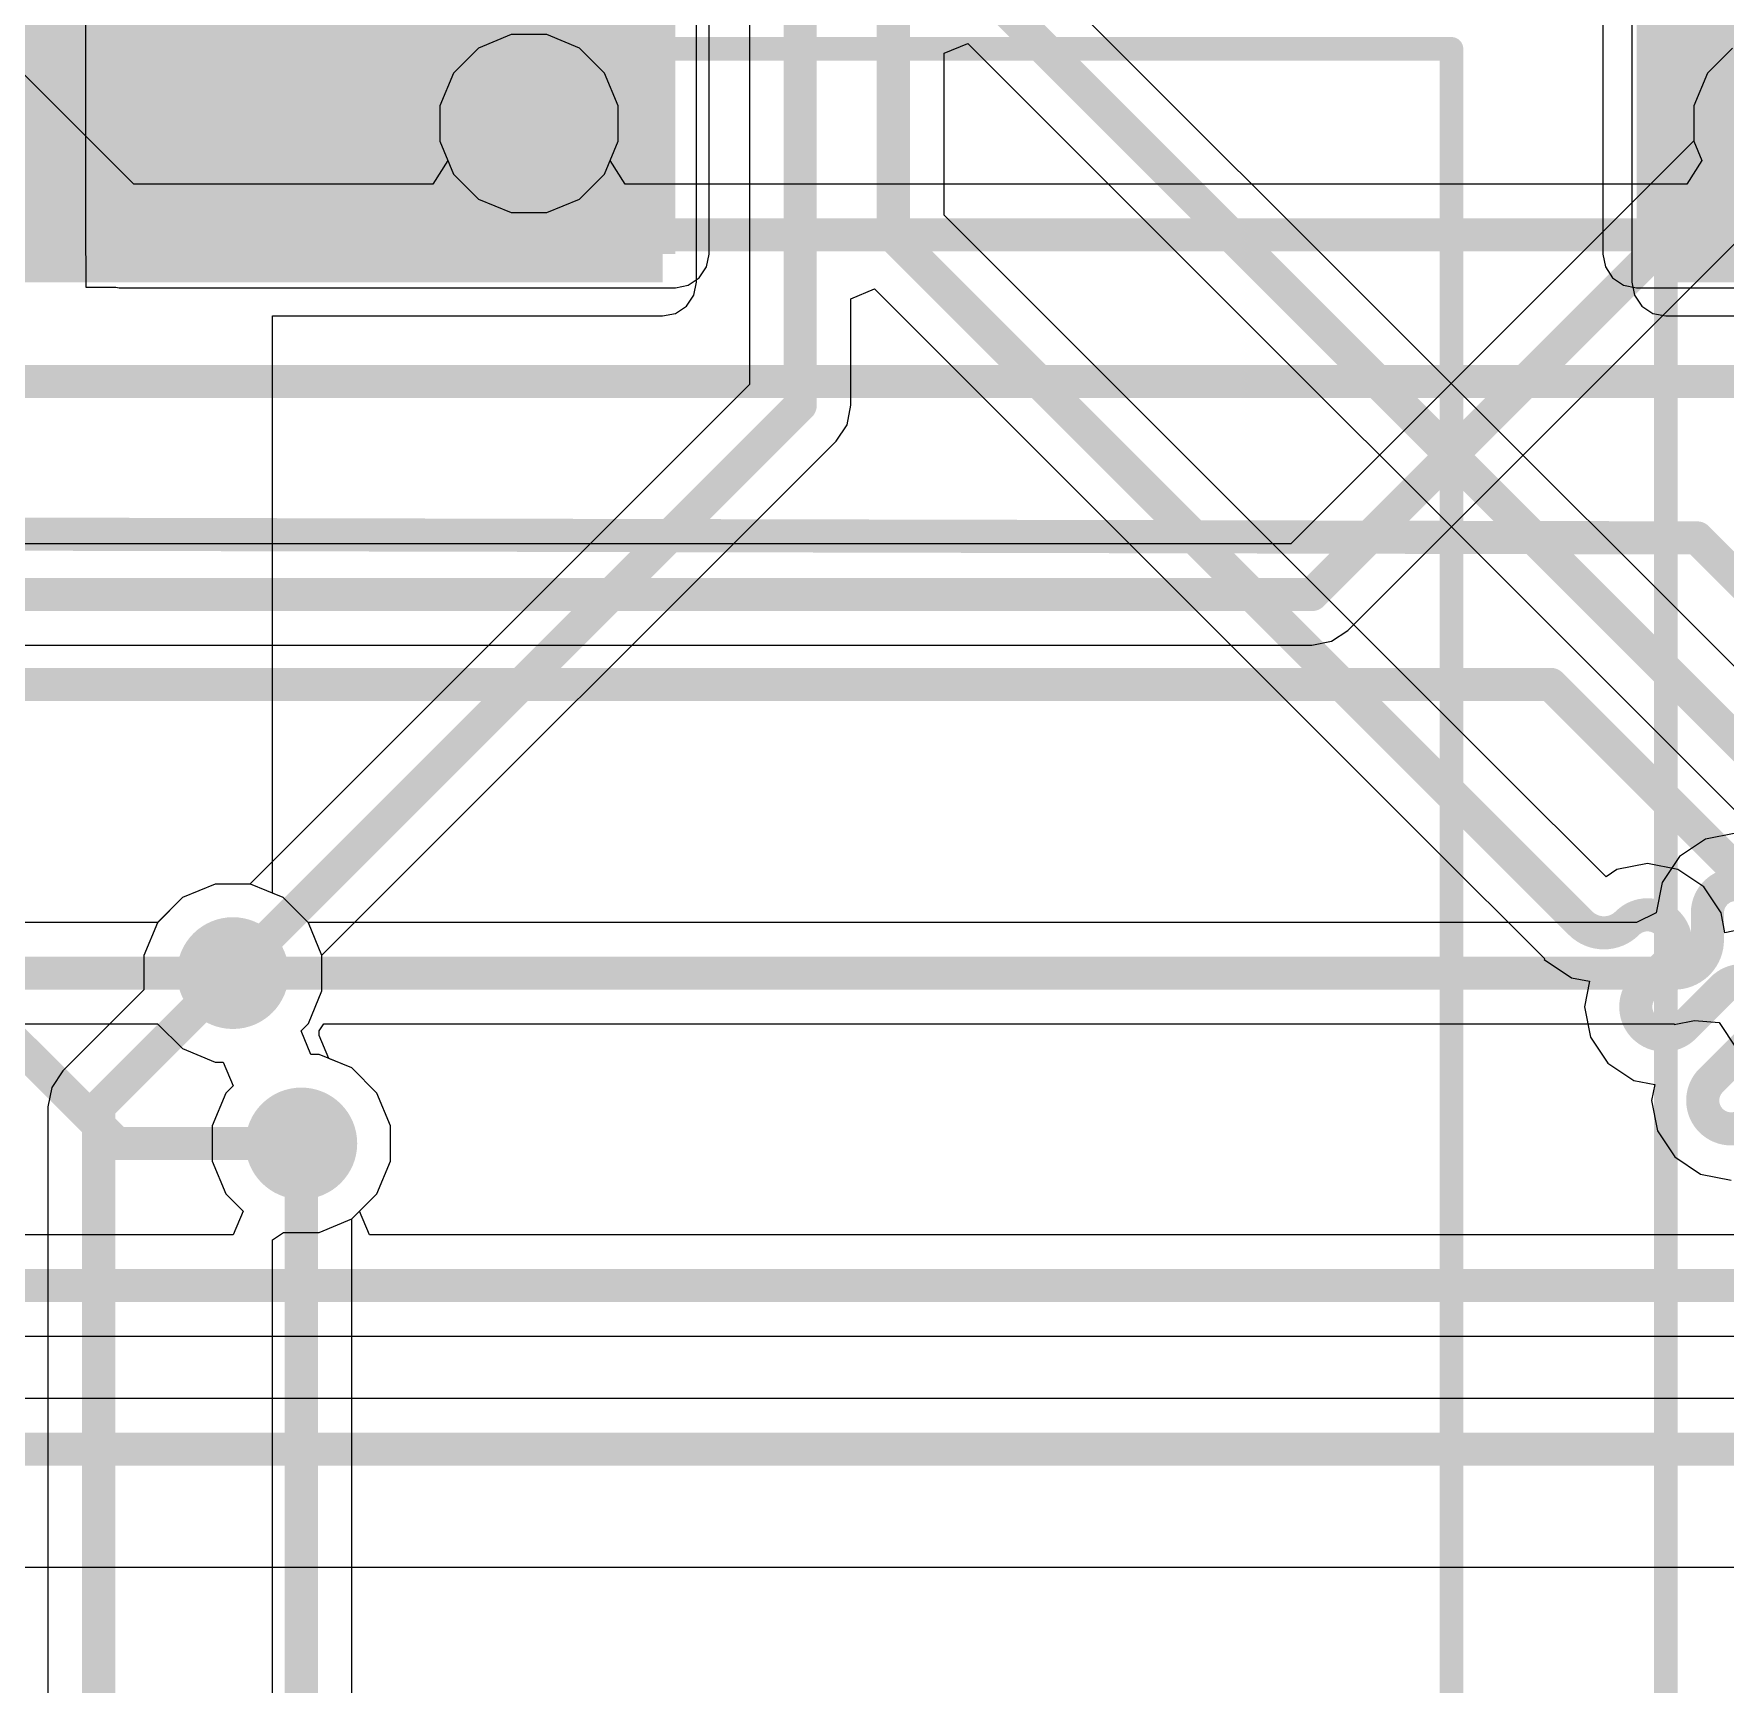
# Model space of a CAD drawing. Header units: inches. Extents: x -3 to 128, y -12 to 41.
# Drawn here: x 99.43 to 108.5, y -1.47 to 7.39 of the extents above; entities that cross this region are included whole.
import ezdxf

# ---------------------------------------------------------------- set-up
doc = ezdxf.new("R2010")
doc.units = ezdxf.units.IN
for name, color, linetype in [('Bottom Layer', 5, 'Continuous'), ('Layer 1', 16, 'Continuous'), ('Layer 2', 76, 'Continuous'), ('Top Layer', 1, 'Continuous'), ('Top Overlay', 2, 'Continuous'), ('Top Paste', 8, 'Continuous'), ('Top Solder', 216, 'Continuous'), ('Via Holes', 16, 'Continuous')]:
    doc.layers.add(name, color=color, linetype=linetype)

msp = doc.modelspace()

# ---------------------------------------------------------------- hatches: boundary and pattern name
at = {"layer": 'Bottom Layer'}
h = msp.add_hatch(color=5, dxfattribs=at)
edge = h.paths.add_edge_path()
edge.add_arc((102.0845431, 6.908269139999999), 0.2999994, 0, 360)
h = msp.add_hatch(color=5, dxfattribs=at)
edge = h.paths.add_edge_path()
edge.add_arc((100.49540734, 2.34874054), 0.2999994, 0, 360)
h = msp.add_hatch(color=5, dxfattribs=at)
edge = h.paths.add_edge_path()
edge.add_arc((100.86269642, 1.43434054), 0.2999994, 0, 360)
at = {"layer": 'Layer 1'}
h = msp.add_hatch(color=16, dxfattribs=at)
edge = h.paths.add_edge_path()
edge.add_arc((102.0845431, 6.908269139999999), 0.2999994, 0, 360)
h = msp.add_hatch(color=16, dxfattribs=at)
edge = h.paths.add_edge_path()
edge.add_arc((100.49540734, 2.34874054), 0.2999994, 0, 360)
h = msp.add_hatch(color=16, dxfattribs=at)
edge = h.paths.add_edge_path()
edge.add_arc((100.86269642, 1.43434054), 0.2999994, 0, 360)
at = {"layer": 'Layer 2'}
for points in [[(93.15672504, 6.05714054), (102.80147588, 6.05714054), (102.80147588, 7.50494054), (93.15672504, 7.50494054)], [(108.18514558, 6.05714054), (117.82989642, 6.05714054), (117.82989642, 7.50494054), (108.18514558, 7.50494054)]]:
    msp.add_hatch(color=76, dxfattribs=at).paths.add_polyline_path(points)
h = msp.add_hatch(color=76, dxfattribs=at)
edge = h.paths.add_edge_path()
edge.add_arc((102.0845431, 6.908269139999999), 0.2999994, 0, 360)
h = msp.add_hatch(color=76, dxfattribs=at)
edge = h.paths.add_edge_path()
edge.add_arc((100.49540734, 2.34874054), 0.2999994, 0, 360)
h = msp.add_hatch(color=76, dxfattribs=at)
edge = h.paths.add_edge_path()
edge.add_arc((100.86269642, 1.43434054), 0.2999994, 0, 360)
at = {"layer": 'Top Layer'}
for points in [[(99.89012279999999, 6.20827054), (101.17349844, 6.20827054), (101.17349844, 8.659695659999999), (99.89012279999999, 8.659695659999999)], [(102.87014986, 7.608267739999999), (99.8850301, 7.608267739999999), (99.8850301, 6.20827054), (102.87014986, 6.20827054)], [(99.8850301, 6.20827054), (101.6850265, 6.20827054), (101.6850265, 7.608267739999999), (99.8850301, 7.608267739999999)], [(99.8850301, 7.608267739999999), (101.6850265, 7.608267739999999), (101.6850265, 6.20827054), (99.8850301, 6.20827054)], [(108.02833868, 6.20827054), (111.01345844, 6.20827054), (111.01345844, 7.608267739999999), (108.02833868, 7.608267739999999)]]:
    msp.add_hatch(color=1, dxfattribs=at).paths.add_polyline_path(points)
h = msp.add_hatch(color=1, dxfattribs=at)
edge = h.paths.add_edge_path()
edge.add_arc((102.0845431, 6.908269139999999), 0.2999994, 0, 360)
h = msp.add_hatch(color=1, dxfattribs=at)
edge = h.paths.add_edge_path()
edge.add_arc((100.49540734, 2.34874054), 0.2999994, 0, 360)
h = msp.add_hatch(color=1, dxfattribs=at)
edge = h.paths.add_edge_path()
edge.add_arc((100.86269642, 1.43434054), 0.2999994, 0, 360)
at = {"layer": 'Top Paste'}
msp.add_hatch(color=8, dxfattribs=at).paths.add_polyline_path([(99.8850301, 7.608267739999999), (101.6850265, 7.608267739999999), (101.6850265, 6.20827054), (99.8850301, 6.20827054)])
at = {"layer": 'Top Solder'}
msp.add_hatch(color=216, dxfattribs=at).paths.add_polyline_path([(99.83503019999999, 7.65826764), (101.7350264, 7.65826764), (101.7350264, 6.15827064), (99.83503019999999, 6.15827064)])
at = {"layer": 'Via Holes'}
h = msp.add_hatch(color=7, dxfattribs=at)
edge = h.paths.add_edge_path()
edge.add_arc((102.0845431, 6.908269139999999), 0.1499997, 0, 360)
h = msp.add_hatch(color=7, dxfattribs=at)
edge = h.paths.add_edge_path()
edge.add_arc((100.49540734, 2.34874054), 0.1499997, 0, 360)
h = msp.add_hatch(color=7, dxfattribs=at)
edge = h.paths.add_edge_path()
edge.add_arc((100.86269642, 1.43434054), 0.1499997, 0, 360)

# ---------------------------------------------------------------- linework, layer by layer
at = {"layer": 'Bottom Layer'}
for p, q in [((99.96336116, 6.58306024), (96.81204666, 9.73437474)), ((101.98950392, 7.386068539999999), (101.81389086, 7.31332802)), ((102.17958228, 7.386068539999999), (101.98950392, 7.386068539999999)), ((102.35519534, 7.31332802), (102.17958228, 7.386068539999999)), ((101.81389086, 7.31332802), (101.67948422, 7.17892138)), ((102.48960198, 7.17892138), (102.35519534, 7.31332802)), ((108.5432932, 7.31332802), (108.40888656, 7.17892138)), ((101.67948422, 7.17892138), (101.6067437, 7.003308319999999)), ((102.5623425, 7.003308319999999), (102.48960198, 7.17892138)), ((108.40888656, 7.17892138), (108.33614604, 7.003308319999999)), ((101.6067437, 7.003308319999999), (101.6067437, 6.81322996)), ((102.5623425, 6.81322996), (102.5623425, 7.003308319999999)), ((108.33614604, 7.003308319999999), (108.33614604, 6.81322996)), ((101.6067437, 6.81322996), (101.64947666, 6.71006278)), ((102.51960954, 6.71006278), (102.5623425, 6.81322996)), ((108.33614604, 6.81322996), (108.378879, 6.71006278)), ((101.64947666, 6.71006278), (101.56810522, 6.58306024)), ((102.60098098, 6.58306024), (102.51960954, 6.71006278)), ((108.378879, 6.71006278), (108.29750756, 6.58306024)), ((101.56810522, 6.58306024), (99.96336116, 6.58306024)), ((108.29750756, 6.58306024), (102.60098098, 6.58306024))]:
    msp.add_line(p, q, dxfattribs=at)
for points in [[(96.54012188, 9.62173844, 0.1778, 0.1778, 0), (99.85071978, 6.311140539999999, 0.1778, 0.1778, 0)], [(99.85071978, 6.311135459999999, 0.1778, 0.1778, 0), (109.62569896, 6.311135459999999, 0.1778, 0.1778, 0)], [(99.26249641999999, 5.523740539999999, 0.1778, 0.1778, 0), (108.78749642, 5.523740539999999, 0.1778, 0.1778, 0)], [(98.83573324, 4.70590118, 0.1778, 0.1778, 0), (108.35361108, 4.6844585, 0.1778, 0.1778, 0)], [(108.35361108, 4.68446104, 0.1778, 0.1778, 0), (113.00389642, 0.0341757, 0.1778, 0.1778, 0)], [(98.55129641999999, 3.89814054, 0.1778, 0.1778, 0), (107.56829642, 3.89814054, 0.1778, 0.1778, 0)], [(107.56829642, 3.89814054, 0.1778, 0.1778, 0), (110.28609642, 1.18034054, 0.1778, 0.1778, 0)], [(97.99249642, 3.31394054, 0.1778, 0.1778, 0), (99.87209641999999, 1.43434054, 0.1778, 0.1778, 0)], [(99.87209641999999, 1.43434054, 0.1778, 0.1778, 0), (100.86269642, 1.43434054, 0.1778, 0.1778, 0)]]:
    msp.add_lwpolyline(points, format="xyseb", dxfattribs=at)
for points in [[(99.80626978, 6.311140539999999, 0.08889999999999999, 0.08889999999999999, 1), (99.89516978, 6.311140539999999, 0.08889999999999999, 0.08889999999999999, 1)], [(99.80626978, 6.311135459999999, 0.08889999999999999, 0.08889999999999999, 1), (99.89516978, 6.311135459999999, 0.08889999999999999, 0.08889999999999999, 1)], [(108.30916108, 4.68446104, 0.08889999999999999, 0.08889999999999999, 1), (108.39806108, 4.68446104, 0.08889999999999999, 0.08889999999999999, 1)], [(108.30916108, 4.6844585, 0.08889999999999999, 0.08889999999999999, 1), (108.39806108, 4.6844585, 0.08889999999999999, 0.08889999999999999, 1)], [(107.52384642, 3.89814054, 0.08889999999999999, 0.08889999999999999, 1), (107.61274642, 3.89814054, 0.08889999999999999, 0.08889999999999999, 1)], [(107.52384642, 3.89814054, 0.08889999999999999, 0.08889999999999999, 1), (107.61274642, 3.89814054, 0.08889999999999999, 0.08889999999999999, 1)], [(99.82764642, 1.43434054, 0.08889999999999999, 0.08889999999999999, 1), (99.91654641999999, 1.43434054, 0.08889999999999999, 0.08889999999999999, 1)], [(99.82764642, 1.43434054, 0.08889999999999999, 0.08889999999999999, 1), (99.91654641999999, 1.43434054, 0.08889999999999999, 0.08889999999999999, 1)], [(100.81824642, 1.43434054, 0.08889999999999999, 0.08889999999999999, 1), (100.90714642, 1.43434054, 0.08889999999999999, 0.08889999999999999, 1)]]:
    msp.add_lwpolyline(points, format="xyseb", close=True, dxfattribs=at)
at = {"layer": 'Layer 1'}
for p, q in [((101.98950392, 7.386068539999999), (101.81389086, 7.31332802)), ((102.17958228, 7.386068539999999), (101.98950392, 7.386068539999999)), ((102.35519534, 7.31332802), (102.17958228, 7.386068539999999)), ((101.81389086, 7.31332802), (101.67948422, 7.17892138)), ((102.48960198, 7.17892138), (102.35519534, 7.31332802)), ((108.5432932, 7.31332802), (108.40888656, 7.17892138)), ((101.67948422, 7.17892138), (101.6067437, 7.003308319999999)), ((102.5623425, 7.003308319999999), (102.48960198, 7.17892138)), ((108.40888656, 7.17892138), (108.33614604, 7.003308319999999)), ((101.6067437, 7.003308319999999), (101.6067437, 6.81322996)), ((102.5623425, 6.81322996), (102.5623425, 7.003308319999999)), ((108.33614604, 7.003308319999999), (108.33614604, 6.81503082)), ((101.6067437, 6.81322996), (101.67948422, 6.637616899999999)), ((102.48960198, 6.637616899999999), (102.5623425, 6.81322996)), ((108.33614604, 6.81503082), (106.17378054, 4.65266532)), ((101.67948422, 6.637616899999999), (101.81389086, 6.503210259999999)), ((102.35519534, 6.503210259999999), (102.48960198, 6.637616899999999)), ((101.81389086, 6.503210259999999), (101.98950392, 6.430469739999999)), ((102.17958228, 6.430469739999999), (102.35519534, 6.503210259999999)), ((101.98950392, 6.430469739999999), (102.17958228, 6.430469739999999)), ((106.47869738, 4.188459999999999), (108.72070712, 6.430469739999999)), ((106.17378054, 4.65266532), (92.08348868, 4.65266532)), ((106.3904781, 4.12951422), (106.47869738, 4.188459999999999)), ((71.10503685999998, 4.10881576), (106.28641684, 4.10881576)), ((106.28641684, 4.10881576), (106.3904781, 4.12951422)), ((108.56105034, 3.09929022), (108.39752514, 3.06676298)), ((108.39752514, 3.06676298), (108.25889448, 2.97413426)), ((108.25889448, 2.97413426), (108.16626576, 2.8355036)), ((100.40036816, 2.82653994), (100.2247551, 2.75379942)), ((100.59044652, 2.82653994), (100.40036816, 2.82653994)), ((100.76605958, 2.75379942), (100.59044652, 2.82653994)), ((108.16626576, 2.8355036), (108.13373852, 2.67198094)), ((100.2247551, 2.75379942), (100.091621, 2.62066532)), ((100.89919368, 2.62066532), (100.76605958, 2.75379942)), ((108.13373852, 2.67198094), (108.0279907, 2.62066532)), ((100.091621, 2.62066532), (84.91152944, 2.62066532)), ((108.0279907, 2.62066532), (100.89919368, 2.62066532)), ((108.23085034, 2.07333342), (108.33932866, 2.09491072)), ((108.33932866, 2.09491072), (108.47106576, 2.0836128)), ((85.95012781999999, 2.07681576), (100.091621, 2.07681576)), ((100.091621, 2.07681576), (100.2247551, 1.94368166)), ((100.9579642, 2.01456036), (100.95801754, 2.0390231)), ((101.01100956, 1.89007242), (100.9579642, 2.01456036)), ((100.95801754, 2.0390231), (100.98337944, 2.07681576)), ((100.98337944, 2.07681576), (108.23085034, 2.07681576)), ((108.23085034, 2.07681576), (108.23085034, 2.07333342)), ((108.47106576, 2.0836128), (108.56369448, 1.94498468)), ((100.2247551, 1.94368166), (100.40036816, 1.87094114)), ((100.40036816, 1.87094114), (100.44397996, 1.87094114)), ((100.44397996, 1.87094114), (100.4965859, 1.74394114)), ((101.13334866, 1.83939942), (101.01100956, 1.89007242)), ((101.2677553, 1.70499278), (101.13334866, 1.83939942)), ((100.4965859, 1.74394114), (100.45763754, 1.70499278)), ((100.45763754, 1.70499278), (100.38489702, 1.52937972)), ((101.34049582, 1.52937972), (101.2677553, 1.70499278)), ((100.38489702, 1.52937972), (100.38489702, 1.33930136)), ((101.34049582, 1.33930136), (101.34049582, 1.52937972)), ((100.38489702, 1.33930136), (100.45763754, 1.1636883)), ((101.2677553, 1.1636883), (101.34049582, 1.33930136)), ((100.45763754, 1.1636883), (100.55006052, 1.07126532)), ((101.17533232, 1.07126532), (101.2677553, 1.1636883)), ((100.55006052, 1.07126532), (100.49745458, 0.94426532)), ((101.22793826, 0.94426532), (101.17533232, 1.07126532)), ((100.49745458, 0.94426532), (96.44048276, 0.94426532)), ((109.28186932, 0.94426532), (101.22793826, 0.94426532)), ((96.44048276, 0.40041576), (109.28186932, 0.40041576)), ((111.965105, 0.0652145), (97.97881344, 0.0652145)), ((66.692145, -0.8395589), (114.90725304, -0.8395589))]:
    msp.add_line(p, q, dxfattribs=at)
for points in [[(106.28641684, 4.38074054, 0.1778, 0.1778, 0), (108.81394544, 6.908269139999999, 0.1778, 0.1778, 0)], [(70.71289896, 4.38074054, 0.1778, 0.1778, 0), (106.28641684, 4.38074054, 0.1778, 0.1778, 0)], [(108.40865034, 2.6719784, 0.1778, 0.1778, -0.9999999999999999), (108.71345034, 2.6719784, 0.1778, 0.1778, 0)], [(108.40865034, 2.52654054, 0.1778, 0.1778, 0), (108.40865034, 2.6719784, 0.1778, 0.1778, 0)], [(108.40865034, 2.52654054, 0.1778, 0.1778, -0.4142135623730951), (108.23085034, 2.34874054, 0.1778, 0.1778, 0)], [(84.5077431, 2.34874054, 0.1778, 0.1778, 0), (100.49540734, 2.34874054, 0.1778, 0.1778, 0)], [(100.49540734, 2.34874054, 0.1778, 0.1778, 0), (108.14193764, 2.34874054, 0.1778, 0.1778, 0)], [(108.14193764, 2.34874054, 0.1778, 0.1778, 0), (108.23085034, 2.34874054, 0.1778, 0.1778, 0)], [(96.03669642, 0.67234054, 0.1778, 0.1778, 0), (109.68565566, 0.67234054, 0.1778, 0.1778, 0)], [(97.5750271, -0.20671028, 0.1778, 0.1778, 0), (112.36889134, -0.20671028, 0.1778, 0.1778, 0)]]:
    msp.add_lwpolyline(points, format="xyseb", dxfattribs=at)
for points in [[(106.24196684, 4.38074054, 0.08889999999999999, 0.08889999999999999, 1), (106.33086684, 4.38074054, 0.08889999999999999, 0.08889999999999999, 1)], [(106.24196684, 4.38074054, 0.08889999999999999, 0.08889999999999999, 1), (106.33086684, 4.38074054, 0.08889999999999999, 0.08889999999999999, 1)], [(108.36420034, 2.6719784, 0.08889999999999999, 0.08889999999999999, 1), (108.45310034, 2.6719784, 0.08889999999999999, 0.08889999999999999, 1)], [(108.36420034, 2.6719784, 0.08889999999999999, 0.08889999999999999, 1), (108.45310034, 2.6719784, 0.08889999999999999, 0.08889999999999999, 1)], [(108.36420034, 2.52654054, 0.08889999999999999, 0.08889999999999999, 1), (108.45310034, 2.52654054, 0.08889999999999999, 0.08889999999999999, 1)], [(108.36420034, 2.52654054, 0.08889999999999999, 0.08889999999999999, 1), (108.45310034, 2.52654054, 0.08889999999999999, 0.08889999999999999, 1)], [(100.45095734, 2.34874054, 0.08889999999999999, 0.08889999999999999, 1), (100.53985734, 2.34874054, 0.08889999999999999, 0.08889999999999999, 1)], [(100.45095734, 2.34874054, 0.08889999999999999, 0.08889999999999999, 1), (100.53985734, 2.34874054, 0.08889999999999999, 0.08889999999999999, 1)], [(108.09748764, 2.34874054, 0.08889999999999999, 0.08889999999999999, 1), (108.18638764, 2.34874054, 0.08889999999999999, 0.08889999999999999, 1)], [(108.09748764, 2.34874054, 0.08889999999999999, 0.08889999999999999, 1), (108.18638764, 2.34874054, 0.08889999999999999, 0.08889999999999999, 1)], [(108.18640034, 2.34874054, 0.08889999999999999, 0.08889999999999999, 1), (108.27530034, 2.34874054, 0.08889999999999999, 0.08889999999999999, 1)], [(108.18640034, 2.34874054, 0.08889999999999999, 0.08889999999999999, 1), (108.27530034, 2.34874054, 0.08889999999999999, 0.08889999999999999, 1)]]:
    msp.add_lwpolyline(points, format="xyseb", close=True, dxfattribs=at)
at = {"layer": 'Layer 2'}
for p, q in [((102.98275822, 6.05714054), (102.98275822, 7.50494054)), ((108.00386324, 7.50494054), (108.00386324, 6.05714054)), ((102.9689584, 5.98776806), (102.98275822, 6.05714054)), ((108.00386324, 6.05714054), (108.01766306, 5.98776806)), ((102.87084836, 5.88965802), (102.92966206, 5.92895436)), ((102.92966206, 5.92895436), (102.9689584, 5.98776806)), ((108.01766306, 5.98776806), (108.0569594, 5.92895436)), ((108.0569594, 5.92895436), (108.1157731, 5.88965802)), ((100.7076218, 2.77800562), (100.7076218, 5.8758582)), ((100.7076218, 5.8758582), (102.80147588, 5.8758582)), ((102.80147588, 5.8758582), (102.87084836, 5.88965802)), ((108.1157731, 5.88965802), (108.18514558, 5.8758582)), ((108.18514558, 5.8758582), (117.82989642, 5.8758582)), ((100.76605958, 2.75379942), (100.7076218, 2.77800562)), ((100.90046622, 2.61939278), (100.76605958, 2.75379942)), ((100.97320674, 2.44377972), (100.90046622, 2.61939278)), ((100.97320674, 2.25370136), (100.97320674, 2.44377972)), ((100.90046622, 2.0780883), (100.97320674, 2.25370136)), ((100.86151786, 2.03913994), (100.90046622, 2.0780883)), ((100.9141238, 1.91213994), (100.86151786, 2.03913994)), ((100.9577356, 1.91213994), (100.9141238, 1.91213994)), ((101.13334866, 1.83939942), (100.9577356, 1.91213994)), ((101.2677553, 1.70499278), (101.13334866, 1.83939942)), ((101.34049582, 1.52937972), (101.2677553, 1.70499278)), ((101.34049582, 1.33930136), (101.34049582, 1.52937972)), ((101.2677553, 1.1636883), (101.34049582, 1.33930136)), ((101.13334866, 1.02928166), (101.2677553, 1.1636883)), ((100.9577356, 0.95654114), (101.13334866, 1.02928166)), ((100.7076218, 0.9164243799999999), (100.76765978, 0.95654114)), ((100.7076218, -5.11885946), (100.7076218, 0.9164243799999999)), ((100.76765978, 0.95654114), (100.9577356, 0.95654114))]:
    msp.add_line(p, q, dxfattribs=at)
at = {"layer": 'Top Layer'}
for p, q in [((103.26819834, 12.0312688), (103.26819834, 5.50880788)), ((112.27565302, 0.27108912), (104.8120459, 7.73469624)), ((99.70374776, 7.608267739999999), (99.70374776, 6.20827054)), ((103.0514322, 6.20827054), (103.0514322, 7.608267739999999)), ((107.84705634, 7.608267739999999), (107.84705634, 6.20827054)), ((104.3120469, 7.28596714), (104.4390469, 7.33857308)), ((104.3120469, 6.41712204), (104.3120469, 7.28596714)), ((104.4390469, 7.33857308), (111.89109194, -0.11347196)), ((107.24135778, 3.48780862), (104.3120469, 6.41712204)), ((99.70374776, 6.20827054), (99.70723009999999, 6.19076486)), ((99.70723009999999, 6.19076486), (99.70723009999999, 6.03047054)), ((103.03763238, 6.13889806), (103.0514322, 6.20827054)), ((107.84705634, 6.20827054), (107.86085616, 6.13889806)), ((102.99833604, 6.080084359999999), (103.03763238, 6.13889806)), ((107.86085616, 6.13889806), (107.9001525, 6.080084359999999)), ((99.70723009999999, 6.03047054), (99.86752442, 6.03047054)), ((99.86752442, 6.03047054), (99.8850301, 6.0269882)), ((99.8850301, 6.0269882), (102.87014986, 6.0269882)), ((102.87014986, 6.0269882), (102.93952234, 6.040788019999999)), ((102.93952234, 6.040788019999999), (102.99833604, 6.080084359999999)), ((103.8120479, 5.968392939999999), (103.9390479, 6.02099888)), ((103.9390479, 6.02099888), (106.85678654, 3.10326278)), ((107.9001525, 6.080084359999999), (107.9589662, 6.040788019999999)), ((107.9589662, 6.040788019999999), (108.02833868, 6.0269882)), ((108.02833868, 6.0269882), (111.01345844, 6.0269882)), ((103.8120479, 5.39617158), (103.8120479, 5.968392939999999)), ((103.26819834, 5.50880788), (100.5859304, 2.82653994)), ((103.79134944, 5.29211032), (103.8120479, 5.39617158)), ((103.73240366, 5.203891039999999), (103.79134944, 5.29211032)), ((100.97294004, 2.44442742), (103.73240366, 5.203891039999999)), ((107.30421262, 3.42495124), (107.24135778, 3.48780862)), ((107.30422024, 3.42494616), (107.30421262, 3.42495124)), ((107.86450106, 2.86466534), (107.30422024, 3.42494616)), ((106.85678654, 3.10326278), (106.8567967, 3.10324754)), ((106.8567967, 3.10324754), (106.91965408, 3.0403927)), ((106.91965408, 3.0403927), (106.91965916, 3.04038508)), ((106.91965916, 3.04038508), (107.53537294, 2.4246713)), ((108.0868806, 2.93651686), (107.9233554, 2.90398962)), ((108.2504058, 2.90398962), (108.0868806, 2.93651686)), ((100.40036816, 2.82653994), (100.2247551, 2.75379942)), ((100.5859304, 2.82653994), (100.40036816, 2.82653994)), ((107.9233554, 2.90398962), (107.86450106, 2.86466534)), ((108.38903138, 2.81136344), (108.2504058, 2.90398962)), ((100.2247551, 2.75379942), (100.09034846, 2.61939278)), ((108.389039, 2.81136852), (108.38903138, 2.81136344)), ((108.48166264, 2.67273278), (108.389039, 2.81136852)), ((108.50299356, 2.5654889), (108.48166264, 2.67273278)), ((100.09034846, 2.61939278), (100.01760794, 2.44377972)), ((108.59656716, 2.58410202), (108.50299356, 2.5654889)), ((100.01760794, 2.44377972), (100.01760794, 2.25821748)), ((100.97320674, 2.44377972), (100.97294004, 2.44442742)), ((100.97320674, 2.25370136), (100.97320674, 2.44377972)), ((107.53537548, 2.42466622), (107.53291676, 2.42220496)), ((107.53291676, 2.42220496), (107.67994466, 2.32396538)), ((107.53537294, 2.4246713), (107.53537548, 2.42466622)), ((107.67994466, 2.32396538), (107.77655356, 2.30474774)), ((107.77655356, 2.30474774), (107.74933746, 2.16792556)), ((100.01760794, 2.25821748), (99.58274216, 1.8233517)), ((100.90046622, 2.0780883), (100.97320674, 2.25370136)), ((107.74933746, 2.16792556), (107.7818647, 2.00440036)), ((100.86151786, 2.03913994), (100.90046622, 2.0780883)), ((100.9141238, 1.91213994), (100.86151786, 2.03913994)), ((107.7818647, 2.00440036), (107.87449088, 1.86577478)), ((100.9577356, 1.91213994), (100.9141238, 1.91213994)), ((101.13334866, 1.83939942), (100.9577356, 1.91213994)), ((99.58274216, 1.8233517), (99.52379638, 1.73513242)), ((101.2677553, 1.70499278), (101.13334866, 1.83939942)), ((107.87449088, 1.86577478), (107.8744858, 1.8657697)), ((107.8744858, 1.8657697), (107.87450104, 1.86575954)), ((107.87450104, 1.86575954), (107.87450104, 1.86575954)), ((107.87450104, 1.86575954), (108.01312408, 1.77314098)), ((99.52379638, 1.73513242), (99.50309792, 1.63107116)), ((108.01312408, 1.77314098), (108.12561814, 1.75076358)), ((108.12561814, 1.75076358), (108.10856712, 1.66504874)), ((101.34049582, 1.52937972), (101.2677553, 1.70499278)), ((108.10856712, 1.66504874), (108.14109436, 1.50152354)), ((99.50309792, 1.63107116), (99.50309792, -2.46386096)), ((101.34049582, 1.33930136), (101.34049582, 1.52937972)), ((108.14109436, 1.50152354), (108.23372054, 1.36289796)), ((108.23372054, 1.36289796), (108.23371546, 1.36289288)), ((108.23371546, 1.36289288), (108.2337307, 1.36288272)), ((108.2337307, 1.36288272), (108.2337307, 1.36288272)), ((108.2337307, 1.36288272), (108.37235374, 1.27026416)), ((101.2677553, 1.1636883), (101.34049582, 1.33930136)), ((108.37235374, 1.27026416), (108.53587894, 1.23773692)), ((101.1346212, 1.0305542), (101.2677553, 1.1636883)), ((101.1346212, -2.06386176), (101.1346212, 1.0305542))]:
    msp.add_line(p, q, dxfattribs=at)
for points in [[(103.54012312, 5.39617158, 0.1778, 0.1778, 0), (103.54012312, 12.8090676, 0.1778, 0.1778, 0)], [(104.04012212, 6.30448574, 0.1778, 0.1778, 0), (104.04012212, 12.8090676, 0.1778, 0.1778, 0)], [(104.54012112, 7.622059939999999, 0.1778, 0.1778, 0), (112.36889134, -0.20671028, 0.1778, 0.1778, 0)], [(104.04012212, 6.30448574, 0.1778, 0.1778, 0), (107.04907978, 3.29552808, 0.1778, 0.1778, 0)], [(99.7750227, 1.63107116, 0.1778, 0.1778, 0), (103.54012312, 5.39617158, 0.1778, 0.1778, 0)], [(107.04907724, 3.29552808, 0.1778, 0.1778, 0), (107.1119397, 3.23266562, 0.1778, 0.1778, 0)], [(107.1119397, 3.23266562, 0.1778, 0.1778, 0), (107.72765602, 2.6169493, 0.1778, 0.1778, 0)], [(107.97911856, 2.61696708, 0.1778, 0.1778, -0.4142135623730951), (108.19464264, 2.61696708, 0.1778, 0.1778, 0)], [(107.97910078, 2.6169493, 0.1778, 0.1778, -0.4142076450518959), (107.72765602, 2.6169493, 0.1778, 0.1778, 0)], [(107.97910078, 2.6169493, 0.1778, 0.1778, 0), (107.97911856, 2.61696708, 0.1778, 0.1778, 0)], [(108.19464264, 2.61696708, 0.1778, 0.1778, -0.4142101105238392), (108.1946401, 2.401443, 0.1778, 0.1778, 0)], [(108.06888724, 2.275687599999999, 0.1778, 0.1778, 0), (108.1946401, 2.401443, 0.1778, 0.1778, 0)], [(108.06888724, 2.06016352, 0.1778, 0.1778, -0.4142135623730951), (108.06888724, 2.275687599999999, 0.1778, 0.1778, 0)], [(108.48880512, 2.26455224, 0.1778, 0.1778, -0.4142135623730951), (108.7043292, 2.26455224, 0.1778, 0.1778, 0)], [(108.28441132, 2.06016098, 0.1778, 0.1778, 0), (108.48880512, 2.26455224, 0.1778, 0.1778, 0)], [(108.0688847, 2.06016098, 0.1778, 0.1778, 0), (108.06888724, 2.06016352, 0.1778, 0.1778, 0)], [(108.06888724, 2.06016352, 0.1778, 0.1778, 0), (108.06888978, 2.06016098, 0.1778, 0.1778, 0)], [(108.06888724, 2.06015844, 0.1778, 0.1778, 0), (108.06888978, 2.06016098, 0.1778, 0.1778, 0)], [(108.28441132, 2.06016098, 0.1778, 0.1778, -0.4142032071760372), (108.06888978, 2.06016098, 0.1778, 0.1778, 0)], [(108.4281169, 1.77281078, 0.1778, 0.1778, 0), (108.7043292, 2.04902562, 0.1778, 0.1778, 0)], [(108.4281169, 1.5572867, 0.1778, 0.1778, -0.4142135623730951), (108.4281169, 1.77281078, 0.1778, 0.1778, 0)], [(99.7750227, -3.39165946, 0.1778, 0.1778, 0), (99.7750227, 1.63107116, 0.1778, 0.1778, 0)], [(108.42811436, 1.55728416, 0.1778, 0.1778, 0), (108.4281169, 1.5572867, 0.1778, 0.1778, 0)], [(108.4281169, 1.5572867, 0.1778, 0.1778, 0), (108.42811944, 1.55728416, 0.1778, 0.1778, 0)], [(108.4281169, 1.55728162, 0.1778, 0.1778, 0), (108.42811944, 1.55728416, 0.1778, 0.1778, 0)], [(108.64364098, 1.55728416, 0.1778, 0.1778, -0.4142032071760372), (108.42811944, 1.55728416, 0.1778, 0.1778, 0)], [(100.86269642, -2.97933618, 0.1778, 0.1778, 0), (100.86269642, 1.43434054, 0.1778, 0.1778, 0)]]:
    msp.add_lwpolyline(points, format="xyseb", dxfattribs=at)
for points in [[(103.99567212, 6.30448574, 0.08889999999999999, 0.08889999999999999, 1), (104.08457212, 6.30448574, 0.08889999999999999, 0.08889999999999999, 1)], [(103.99567212, 6.30448574, 0.08889999999999999, 0.08889999999999999, 1), (104.08457212, 6.30448574, 0.08889999999999999, 0.08889999999999999, 1)], [(103.49567312, 5.39617158, 0.08889999999999999, 0.08889999999999999, 1), (103.58457312, 5.39617158, 0.08889999999999999, 0.08889999999999999, 1)], [(103.49567312, 5.39617158, 0.08889999999999999, 0.08889999999999999, 1), (103.58457312, 5.39617158, 0.08889999999999999, 0.08889999999999999, 1)], [(107.00462724, 3.29552808, 0.08889999999999999, 0.08889999999999999, 1), (107.09352724, 3.29552808, 0.08889999999999999, 0.08889999999999999, 1)], [(107.00462978, 3.29552808, 0.08889999999999999, 0.08889999999999999, 1), (107.09352978, 3.29552808, 0.08889999999999999, 0.08889999999999999, 1)], [(107.0674897, 3.23266562, 0.08889999999999999, 0.08889999999999999, 1), (107.1563897, 3.23266562, 0.08889999999999999, 0.08889999999999999, 1)], [(107.0674897, 3.23266562, 0.08889999999999999, 0.08889999999999999, 1), (107.1563897, 3.23266562, 0.08889999999999999, 0.08889999999999999, 1)], [(107.68320602, 2.6169493, 0.08889999999999999, 0.08889999999999999, 1), (107.77210602, 2.6169493, 0.08889999999999999, 0.08889999999999999, 1)], [(107.68320602, 2.6169493, 0.08889999999999999, 0.08889999999999999, 1), (107.77210602, 2.6169493, 0.08889999999999999, 0.08889999999999999, 1)], [(107.93465078, 2.6169493, 0.08889999999999999, 0.08889999999999999, 1), (108.02355078, 2.6169493, 0.08889999999999999, 0.08889999999999999, 1)], [(107.93465078, 2.6169493, 0.08889999999999999, 0.08889999999999999, 1), (108.02355078, 2.6169493, 0.08889999999999999, 0.08889999999999999, 1)], [(107.93466856, 2.61696708, 0.08889999999999999, 0.08889999999999999, 1), (108.02356856, 2.61696708, 0.08889999999999999, 0.08889999999999999, 1)], [(107.93466856, 2.61696708, 0.08889999999999999, 0.08889999999999999, 1), (108.02356856, 2.61696708, 0.08889999999999999, 0.08889999999999999, 1)], [(108.15019264, 2.61696708, 0.08889999999999999, 0.08889999999999999, 1), (108.23909264, 2.61696708, 0.08889999999999999, 0.08889999999999999, 1)], [(108.15019264, 2.61696708, 0.08889999999999999, 0.08889999999999999, 1), (108.23909264, 2.61696708, 0.08889999999999999, 0.08889999999999999, 1)], [(108.1501901, 2.401443, 0.08889999999999999, 0.08889999999999999, 1), (108.2390901, 2.401443, 0.08889999999999999, 0.08889999999999999, 1)], [(108.1501901, 2.401443, 0.08889999999999999, 0.08889999999999999, 1), (108.2390901, 2.401443, 0.08889999999999999, 0.08889999999999999, 1)], [(108.02443724, 2.275687599999999, 0.08889999999999999, 0.08889999999999999, 1), (108.11333724, 2.275687599999999, 0.08889999999999999, 0.08889999999999999, 1)], [(108.02443724, 2.275687599999999, 0.08889999999999999, 0.08889999999999999, 1), (108.11333724, 2.275687599999999, 0.08889999999999999, 0.08889999999999999, 1)], [(108.44435512, 2.26455224, 0.08889999999999999, 0.08889999999999999, 1), (108.53325512, 2.26455224, 0.08889999999999999, 0.08889999999999999, 1)], [(108.44435512, 2.26455224, 0.08889999999999999, 0.08889999999999999, 1), (108.53325512, 2.26455224, 0.08889999999999999, 0.08889999999999999, 1)], [(108.0244347, 2.06016098, 0.08889999999999999, 0.08889999999999999, 1), (108.1133347, 2.06016098, 0.08889999999999999, 0.08889999999999999, 1)], [(108.02443724, 2.06016352, 0.08889999999999999, 0.08889999999999999, 1), (108.11333724, 2.06016352, 0.08889999999999999, 0.08889999999999999, 1)], [(108.02443724, 2.06016352, 0.08889999999999999, 0.08889999999999999, 1), (108.11333724, 2.06016352, 0.08889999999999999, 0.08889999999999999, 1)], [(108.02443724, 2.06016352, 0.08889999999999999, 0.08889999999999999, 1), (108.11333724, 2.06016352, 0.08889999999999999, 0.08889999999999999, 1)], [(108.02443724, 2.06015844, 0.08889999999999999, 0.08889999999999999, 1), (108.11333724, 2.06015844, 0.08889999999999999, 0.08889999999999999, 1)], [(108.02443978, 2.06016098, 0.08889999999999999, 0.08889999999999999, 1), (108.11333978, 2.06016098, 0.08889999999999999, 0.08889999999999999, 1)], [(108.02443978, 2.06016098, 0.08889999999999999, 0.08889999999999999, 1), (108.11333978, 2.06016098, 0.08889999999999999, 0.08889999999999999, 1)], [(108.02443978, 2.06016098, 0.08889999999999999, 0.08889999999999999, 1), (108.11333978, 2.06016098, 0.08889999999999999, 0.08889999999999999, 1)], [(108.23996132, 2.06016098, 0.08889999999999999, 0.08889999999999999, 1), (108.32886132, 2.06016098, 0.08889999999999999, 0.08889999999999999, 1)], [(108.23996132, 2.06016098, 0.08889999999999999, 0.08889999999999999, 1), (108.32886132, 2.06016098, 0.08889999999999999, 0.08889999999999999, 1)], [(108.3836669, 1.77281078, 0.08889999999999999, 0.08889999999999999, 1), (108.4725669, 1.77281078, 0.08889999999999999, 0.08889999999999999, 1)], [(108.3836669, 1.77281078, 0.08889999999999999, 0.08889999999999999, 1), (108.4725669, 1.77281078, 0.08889999999999999, 0.08889999999999999, 1)], [(99.7305727, 1.63107116, 0.08889999999999999, 0.08889999999999999, 1), (99.81947269999999, 1.63107116, 0.08889999999999999, 0.08889999999999999, 1)], [(99.7305727, 1.63107116, 0.08889999999999999, 0.08889999999999999, 1), (99.81947269999999, 1.63107116, 0.08889999999999999, 0.08889999999999999, 1)], [(108.38366436, 1.55728416, 0.08889999999999999, 0.08889999999999999, 1), (108.47256436, 1.55728416, 0.08889999999999999, 0.08889999999999999, 1)], [(108.3836669, 1.5572867, 0.08889999999999999, 0.08889999999999999, 1), (108.4725669, 1.5572867, 0.08889999999999999, 0.08889999999999999, 1)], [(108.3836669, 1.5572867, 0.08889999999999999, 0.08889999999999999, 1), (108.4725669, 1.5572867, 0.08889999999999999, 0.08889999999999999, 1)], [(108.3836669, 1.5572867, 0.08889999999999999, 0.08889999999999999, 1), (108.4725669, 1.5572867, 0.08889999999999999, 0.08889999999999999, 1)], [(108.3836669, 1.55728162, 0.08889999999999999, 0.08889999999999999, 1), (108.4725669, 1.55728162, 0.08889999999999999, 0.08889999999999999, 1)], [(108.38366944, 1.55728416, 0.08889999999999999, 0.08889999999999999, 1), (108.47256944, 1.55728416, 0.08889999999999999, 0.08889999999999999, 1)], [(108.38366944, 1.55728416, 0.08889999999999999, 0.08889999999999999, 1), (108.47256944, 1.55728416, 0.08889999999999999, 0.08889999999999999, 1)], [(108.38366944, 1.55728416, 0.08889999999999999, 0.08889999999999999, 1), (108.47256944, 1.55728416, 0.08889999999999999, 0.08889999999999999, 1)], [(100.81824642, 1.43434054, 0.08889999999999999, 0.08889999999999999, 1), (100.90714642, 1.43434054, 0.08889999999999999, 0.08889999999999999, 1)]]:
    msp.add_lwpolyline(points, format="xyseb", close=True, dxfattribs=at)
at = {"layer": 'Top Overlay'}
for points in [[(96.21617789999999, 7.30826834, 0.127, 0.127, 0), (99.6538901, 7.30826834, 0.127, 0.127, 0)], [(101.9153537, 7.309360539999999, 0.127, 0.127, 0), (105.3341937, 7.309360539999999, 0.127, 0.127, 0)], [(105.3341937, 7.309360539999999, 0.127, 0.127, 0), (107.0350285, 7.309360539999999, 0.127, 0.127, 0)], [(107.0350285, -5.96056466, 0.127, 0.127, 0), (107.0350285, 7.309360539999999, 0.127, 0.127, 0)], [(108.18514558, 7.30826834, 0.127, 0.127, 0), (109.10399058, 7.30826834, 0.127, 0.127, 0)], [(108.18514558, 7.058281539999999, 0.127, 0.127, 0), (108.18514558, 7.30826834, 0.127, 0.127, 0)], [(108.18514558, -5.06056646, 0.127, 0.127, 0), (108.18514558, 7.058281539999999, 0.127, 0.127, 0)]]:
    msp.add_lwpolyline(points, format="xyseb", dxfattribs=at)
for points in [[(99.6221401, 7.30826834, 0.0635, 0.0635, 1), (99.68564009999999, 7.30826834, 0.0635, 0.0635, 1)], [(101.8836037, 7.309360539999999, 0.0635, 0.0635, 1), (101.9471037, 7.309360539999999, 0.0635, 0.0635, 1)], [(105.3024437, 7.309360539999999, 0.0635, 0.0635, 1), (105.3659437, 7.309360539999999, 0.0635, 0.0635, 1)], [(105.3024437, 7.309360539999999, 0.0635, 0.0635, 1), (105.3659437, 7.309360539999999, 0.0635, 0.0635, 1)], [(107.0032785, 7.309360539999999, 0.0635, 0.0635, 1), (107.0667785, 7.309360539999999, 0.0635, 0.0635, 1)], [(107.0032785, 7.309360539999999, 0.0635, 0.0635, 1), (107.0667785, 7.309360539999999, 0.0635, 0.0635, 1)], [(108.15339558, 7.30826834, 0.0635, 0.0635, 1), (108.21689558, 7.30826834, 0.0635, 0.0635, 1)], [(108.15339558, 7.30826834, 0.0635, 0.0635, 1), (108.21689558, 7.30826834, 0.0635, 0.0635, 1)], [(108.15339558, 7.058281539999999, 0.0635, 0.0635, 1), (108.21689558, 7.058281539999999, 0.0635, 0.0635, 1)], [(108.15339558, 7.058281539999999, 0.0635, 0.0635, 1), (108.21689558, 7.058281539999999, 0.0635, 0.0635, 1)]]:
    msp.add_lwpolyline(points, format="xyseb", close=True, dxfattribs=at)

doc.saveas('drawing.dxf')
